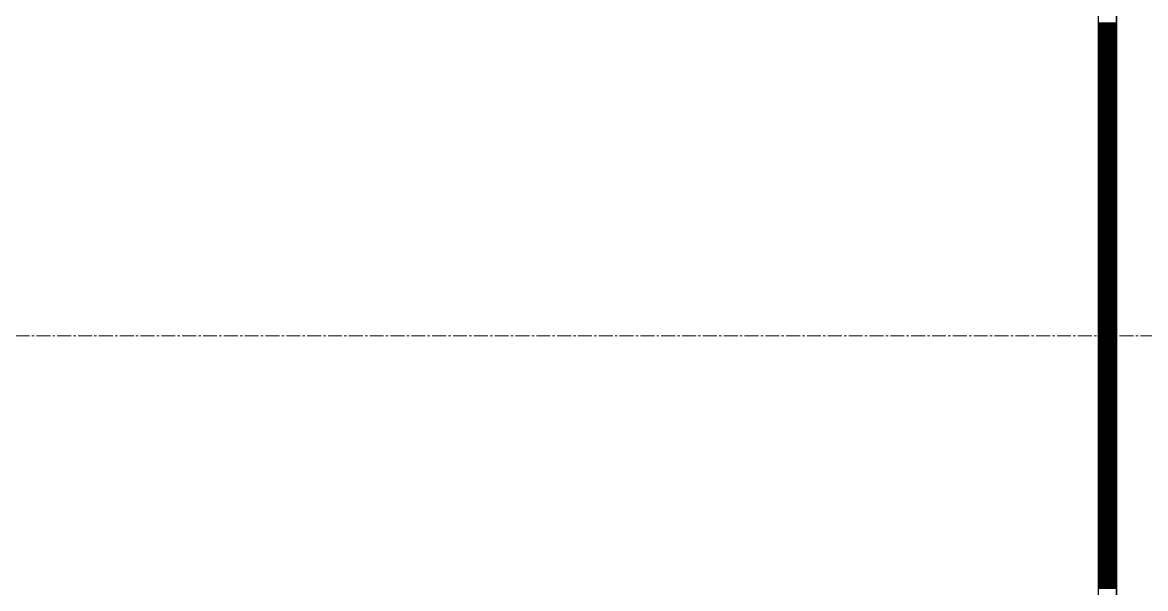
# Model space of a CAD drawing. Header units: millimetres. Extents: x -231292 to 573618, y -153144 to 564035.
# Drawn here: x 7072 to 8613, y 194020 to 194797 of the extents above; entities that cross this region are included whole.
import ezdxf

# ---------------------------------------------------------------- set-up
doc = ezdxf.new("R2010")
doc.units = ezdxf.units.MM
doc.linetypes.add('CENTER2', pattern=[28.575, 19.05, -3.175, 3.175, -3.175])
doc.layers.get('0').update_dxf_attribs({"color": 250})
doc.layers.get('Defpoints').update_dxf_attribs({"color": 250})
for name, color, linetype, lineweight in [('АР_Тонкая', 250, 'Continuous', 5), ('АР_Штриховка', 250, 'Continuous', 0), ('РД_Оси_100', 250, 'Continuous', 0), ('РД_Оси_размер', 250, 'Continuous', 0)]:
    doc.layers.add(name, color=color, linetype=linetype, lineweight=lineweight)
doc.styles.add('style1', font='ARIALN.TTF')
doc.dimstyles.new('Dim100_ареал', dxfattribs={"dimscale": 100, "dimtxt": 2.5, "dimasz": 1, "dimexe": 1, "dimexo": 1, "dimgap": 0.5, "dimtad": 1, "dimzin": 12, "dimdsep": 46, "dimtxsty": 'style1', "dimblk": 'ARCHTICK', "dimcen": 1, "dimdle": 1, "dimclrd": 256, "dimclre": 256, "dimaunit": 1, "dimadec": 0, "dimazin": 3, "dimtfac": 1, "dimtmove": 1, "dimatfit": 3, "dimldrblk": 'OPEN30', "dimfxl": 2, "dimfxlon": 1, "dimtolj": 1, "dimtzin": 0, "dimlwd": 9, "dimlwe": 9, "dimarcsym": 0})

# ---------------------------------------------------------------- blocks, each defined once
blk = doc.blocks.new('_ArchTick')
at = {"color": 0, "linetype": 'ByBlock', "const_width": 0.15}
blk.add_lwpolyline([(-0.5, -0.5), (0.5, 0.5)], dxfattribs=at)
blk = doc.blocks.new('*D171')
at = {"layer": 'Defpoints', "color": 0, "transparency": 16777216}
for p in [(1193587.3, 143713.2), (1194587.3, 143713.2), (1194322, 135913.2)]:
    blk.add_point(p, dxfattribs=at)
at = {"layer": 'РД_Оси_размер', "lineweight": 9, "transparency": 16777216}
for p, q in [((1193587.3, 135813.2), (1193587.3, 143813.2)), ((1193787.3, 143713.2), (1193487.3, 143713.2)), ((1193787.3, 135913.2), (1193487.3, 135913.2))]:
    blk.add_line(p, q, dxfattribs=at)
at = {"layer": 'РД_Оси_размер', "lineweight": 9, "transparency": 16777216, "xscale": 100, "yscale": 100, "zscale": 100}
for p, rotation in [((1193587.3, 143713.2), 90), ((1193587.3, 135913.2), 270)]:
    blk.add_blockref('_ArchTick', p, dxfattribs=dict(at, rotation=rotation))
at = {"layer": 'РД_Оси_размер', "color": 0, "transparency": 16777216, "insert": (1193179.9, 139813.2), "char_height": 700, "attachment_point": 5, "rotation": 90, "style": 'style1'}
blk.add_mtext('\\A1;7800', dxfattribs=at)
blk = doc.blocks.new('_Open30')
at = {"color": 0, "linetype": 'ByBlock', "lineweight": -2}
for p, q in [((-1, 0.268), (0, 0)), ((0, 0), (-1, -0.268)), ((0, 0), (-1, 0))]:
    blk.add_line(p, q, dxfattribs=at)
blk = doc.blocks.new('*D172')
at = {"layer": 'Defpoints', "color": 0, "transparency": 16777216}
for p in [(1193587.3, 147913.2), (1194587.3, 147913.2), (1194587.3, 143713.2)]:
    blk.add_point(p, dxfattribs=at)
at = {"layer": 'РД_Оси_размер', "lineweight": 9, "transparency": 16777216}
for p, q in [((1193587.3, 143613.2), (1193587.3, 148013.2)), ((1193787.3, 147913.2), (1193487.3, 147913.2)), ((1193787.3, 143713.2), (1193487.3, 143713.2))]:
    blk.add_line(p, q, dxfattribs=at)
at = {"layer": 'РД_Оси_размер', "lineweight": 9, "transparency": 16777216, "xscale": 100, "yscale": 100, "zscale": 100}
for p, rotation in [((1193587.3, 147913.2), 90), ((1193587.3, 143713.2), 270)]:
    blk.add_blockref('_ArchTick', p, dxfattribs=dict(at, rotation=rotation))
at = {"layer": 'РД_Оси_размер', "color": 0, "transparency": 16777216, "insert": (1193179.9, 145813.2), "char_height": 700, "attachment_point": 5, "rotation": 90, "style": 'style1'}
blk.add_mtext('\\A1;4200', dxfattribs=at)
blk = doc.blocks.new('оси_рен')
at = {"layer": 'РД_Оси_100', "color": 251, "linetype": 'CENTER2', "true_color": 0x636466}
blk.add_line((1189697.958, 143713.25), (1225207.916, 143713.25), dxfattribs=at)
at = {"layer": 'РД_Оси_размер', "color": 251, "true_color": 0x636466}
for base, p1, p2, picture, middle in [((1193587.313, 147913.25), (1194587.313, 143713.25), (1194587.313, 147913.25), '*D172', (1193179.912, 145813.25)), ((1193587.313, 143713.25), (1194322.006, 135913.25), (1194587.313, 143713.25), '*D171', (1193179.912, 139813.25))]:
    dim = blk.add_linear_dim(base=base, p1=p1, p2=p2, angle=90, dimstyle='Dim100_ареал', override={"dimtxt": 7}, dxfattribs=at)
    dim.commit()
    dim.dimension.update_dxf_attribs({"geometry": picture, "text_midpoint": middle})

msp = doc.modelspace()

# ---------------------------------------------------------------- linework, layer by layer
at = {"layer": 'АР_Тонкая', "color": 18, "linetype": 'Continuous', "lineweight": 25, "true_color": 0x000000}
for p, q in [((8548.243, 263866.253), (8548.243, 187666.253)), ((8573.243, 263866.253), (8573.243, 187666.253)), ((8573.243, 187666.253), (8573.243, 263866.253))]:
    msp.add_line(p, q, dxfattribs=at)
at = {"layer": 'АР_Штриховка', "color": 18, "linetype": 'Continuous', "lineweight": 25, "true_color": 0x000000}
for p, q in [((8548.243, 194796.002), (8573.243, 194796.002)), ((8548.243, 194795.002), (8573.243, 194795.002)), ((8548.243, 194794.002), (8573.243, 194794.002)), ((8548.243, 194793.002), (8573.243, 194793.002)), ((8548.243, 194792.002), (8573.243, 194792.002)), ((8548.243, 194791.002), (8573.243, 194791.002)), ((8548.243, 194790.002), (8573.243, 194790.002)), ((8548.243, 194789.002), (8573.243, 194789.002)), ((8548.243, 194788.002), (8573.243, 194788.002)), ((8548.243, 194787.002), (8573.243, 194787.002)), ((8548.243, 194786.002), (8573.243, 194786.002)), ((8548.243, 194785.002), (8573.243, 194785.002)), ((8548.243, 194784.002), (8573.243, 194784.002)), ((8548.243, 194783.002), (8573.243, 194783.002)), ((8548.243, 194782.002), (8573.243, 194782.002)), ((8548.243, 194781.002), (8573.243, 194781.002)), ((8548.243, 194780.002), (8573.243, 194780.002)), ((8548.243, 194779.002), (8573.243, 194779.002)), ((8548.243, 194778.002), (8573.243, 194778.002)), ((8548.243, 194777.002), (8573.243, 194777.002)), ((8548.243, 194776.002), (8573.243, 194776.002)), ((8548.243, 194775.002), (8573.243, 194775.002)), ((8548.243, 194774.002), (8573.243, 194774.002)), ((8548.243, 194773.002), (8573.243, 194773.002)), ((8548.243, 194772.002), (8573.243, 194772.002)), ((8548.243, 194771.002), (8573.243, 194771.002)), ((8548.243, 194770.002), (8573.243, 194770.002)), ((8548.243, 194769.002), (8573.243, 194769.002)), ((8548.243, 194768.002), (8573.243, 194768.002)), ((8548.243, 194767.002), (8573.243, 194767.002)), ((8548.243, 194766.002), (8573.243, 194766.002)), ((8548.243, 194765.002), (8573.243, 194765.002)), ((8548.243, 194764.002), (8573.243, 194764.002)), ((8548.243, 194763.002), (8573.243, 194763.002)), ((8548.243, 194762.002), (8573.243, 194762.002)), ((8548.243, 194761.002), (8573.243, 194761.002)), ((8548.243, 194760.002), (8573.243, 194760.002)), ((8548.243, 194759.002), (8573.243, 194759.002)), ((8548.243, 194758.002), (8573.243, 194758.002)), ((8548.243, 194757.002), (8573.243, 194757.002)), ((8548.243, 194756.002), (8573.243, 194756.002)), ((8548.243, 194755.002), (8573.243, 194755.002)), ((8548.243, 194754.002), (8573.243, 194754.002)), ((8548.243, 194753.002), (8573.243, 194753.002)), ((8548.243, 194752.002), (8573.243, 194752.002)), ((8548.243, 194751.002), (8573.243, 194751.002)), ((8548.243, 194750.002), (8573.243, 194750.002)), ((8548.243, 194749.002), (8573.243, 194749.002)), ((8548.243, 194748.002), (8573.243, 194748.002)), ((8548.243, 194747.002), (8573.243, 194747.002)), ((8548.243, 194746.002), (8573.243, 194746.002)), ((8548.243, 194745.002), (8573.243, 194745.002)), ((8548.243, 194744.002), (8573.243, 194744.002)), ((8548.243, 194743.002), (8573.243, 194743.002)), ((8548.243, 194742.002), (8573.243, 194742.002)), ((8548.243, 194741.002), (8573.243, 194741.002)), ((8548.243, 194740.002), (8573.243, 194740.002)), ((8548.243, 194739.002), (8573.243, 194739.002)), ((8548.243, 194738.002), (8573.243, 194738.002)), ((8548.243, 194737.002), (8573.243, 194737.002)), ((8548.243, 194736.002), (8573.243, 194736.002)), ((8548.243, 194735.002), (8573.243, 194735.002)), ((8548.243, 194734.002), (8573.243, 194734.002)), ((8548.243, 194733.002), (8573.243, 194733.002)), ((8548.243, 194732.002), (8573.243, 194732.002)), ((8548.243, 194731.002), (8573.243, 194731.002)), ((8548.243, 194730.002), (8573.243, 194730.002)), ((8548.243, 194729.002), (8573.243, 194729.002)), ((8548.243, 194728.002), (8573.243, 194728.002)), ((8548.243, 194727.002), (8573.243, 194727.002)), ((8548.243, 194726.002), (8573.243, 194726.002)), ((8548.243, 194725.002), (8573.243, 194725.002)), ((8548.243, 194724.002), (8573.243, 194724.002)), ((8548.243, 194723.002), (8573.243, 194723.002)), ((8548.243, 194722.002), (8573.243, 194722.002)), ((8548.243, 194721.002), (8573.243, 194721.002)), ((8548.243, 194720.002), (8573.243, 194720.002)), ((8548.243, 194719.002), (8573.243, 194719.002)), ((8548.243, 194718.002), (8573.243, 194718.002)), ((8548.243, 194717.002), (8573.243, 194717.002)), ((8548.243, 194716.002), (8573.243, 194716.002)), ((8548.243, 194715.002), (8573.243, 194715.002)), ((8548.243, 194714.002), (8573.243, 194714.002)), ((8548.243, 194713.002), (8573.243, 194713.002)), ((8548.243, 194712.002), (8573.243, 194712.002)), ((8548.243, 194711.002), (8573.243, 194711.002)), ((8548.243, 194710.002), (8573.243, 194710.002)), ((8548.243, 194709.002), (8573.243, 194709.002)), ((8548.243, 194708.002), (8573.243, 194708.002)), ((8548.243, 194707.002), (8573.243, 194707.002)), ((8548.243, 194706.002), (8573.243, 194706.002)), ((8548.243, 194705.002), (8573.243, 194705.002)), ((8548.243, 194704.002), (8573.243, 194704.002)), ((8548.243, 194703.002), (8573.243, 194703.002)), ((8548.243, 194702.002), (8573.243, 194702.002)), ((8548.243, 194701.002), (8573.243, 194701.002)), ((8548.243, 194700.002), (8573.243, 194700.002)), ((8548.243, 194699.002), (8573.243, 194699.002)), ((8548.243, 194698.002), (8573.243, 194698.002)), ((8548.243, 194697.002), (8573.243, 194697.002)), ((8548.243, 194696.002), (8573.243, 194696.002)), ((8548.243, 194695.002), (8573.243, 194695.002)), ((8548.243, 194694.002), (8573.243, 194694.002)), ((8548.243, 194693.002), (8573.243, 194693.002)), ((8548.243, 194692.002), (8573.243, 194692.002)), ((8548.243, 194691.002), (8573.243, 194691.002)), ((8548.243, 194690.002), (8573.243, 194690.002)), ((8548.243, 194689.002), (8573.243, 194689.002)), ((8548.243, 194688.002), (8573.243, 194688.002)), ((8548.243, 194687.002), (8573.243, 194687.002)), ((8548.243, 194686.002), (8573.243, 194686.002)), ((8548.243, 194685.002), (8573.243, 194685.002)), ((8548.243, 194684.002), (8573.243, 194684.002)), ((8548.243, 194683.002), (8573.243, 194683.002)), ((8548.243, 194682.002), (8573.243, 194682.002)), ((8548.243, 194681.002), (8573.243, 194681.002)), ((8548.243, 194680.002), (8573.243, 194680.002)), ((8548.243, 194679.002), (8573.243, 194679.002)), ((8548.243, 194678.002), (8573.243, 194678.002)), ((8548.243, 194677.002), (8573.243, 194677.002)), ((8548.243, 194676.002), (8573.243, 194676.002)), ((8548.243, 194675.002), (8573.243, 194675.002)), ((8548.243, 194674.002), (8573.243, 194674.002)), ((8548.243, 194673.002), (8573.243, 194673.002)), ((8548.243, 194672.002), (8573.243, 194672.002)), ((8548.243, 194671.002), (8573.243, 194671.002)), ((8548.243, 194670.002), (8573.243, 194670.002)), ((8548.243, 194669.002), (8573.243, 194669.002)), ((8548.243, 194668.002), (8573.243, 194668.002)), ((8548.243, 194667.002), (8573.243, 194667.002)), ((8548.243, 194666.002), (8573.243, 194666.002)), ((8548.243, 194665.002), (8573.243, 194665.002)), ((8548.243, 194664.002), (8573.243, 194664.002)), ((8548.243, 194663.002), (8573.243, 194663.002)), ((8548.243, 194662.002), (8573.243, 194662.002)), ((8548.243, 194661.002), (8573.243, 194661.002)), ((8548.243, 194660.002), (8573.243, 194660.002)), ((8548.243, 194659.002), (8573.243, 194659.002)), ((8548.243, 194658.002), (8573.243, 194658.002)), ((8548.243, 194657.002), (8573.243, 194657.002)), ((8548.243, 194656.002), (8573.243, 194656.002)), ((8548.243, 194655.002), (8573.243, 194655.002)), ((8548.243, 194654.002), (8573.243, 194654.002)), ((8548.243, 194653.002), (8573.243, 194653.002)), ((8548.243, 194652.002), (8573.243, 194652.002)), ((8548.243, 194651.002), (8573.243, 194651.002)), ((8548.243, 194650.002), (8573.243, 194650.002)), ((8548.243, 194649.002), (8573.243, 194649.002)), ((8548.243, 194648.002), (8573.243, 194648.002)), ((8548.243, 194647.002), (8573.243, 194647.002)), ((8548.243, 194646.002), (8573.243, 194646.002)), ((8548.243, 194645.002), (8573.243, 194645.002)), ((8548.243, 194644.002), (8573.243, 194644.002)), ((8548.243, 194643.002), (8573.243, 194643.002)), ((8548.243, 194642.002), (8573.243, 194642.002)), ((8548.243, 194641.002), (8573.243, 194641.002)), ((8548.243, 194640.002), (8573.243, 194640.002)), ((8548.243, 194639.002), (8573.243, 194639.002)), ((8548.243, 194638.002), (8573.243, 194638.002)), ((8548.243, 194637.002), (8573.243, 194637.002)), ((8548.243, 194636.002), (8573.243, 194636.002)), ((8548.243, 194635.002), (8573.243, 194635.002)), ((8548.243, 194634.002), (8573.243, 194634.002)), ((8548.243, 194633.002), (8573.243, 194633.002)), ((8548.243, 194632.002), (8573.243, 194632.002)), ((8548.243, 194631.002), (8573.243, 194631.002)), ((8548.243, 194630.002), (8573.243, 194630.002)), ((8548.243, 194629.002), (8573.243, 194629.002)), ((8548.243, 194628.002), (8573.243, 194628.002)), ((8548.243, 194627.002), (8573.243, 194627.002)), ((8548.243, 194626.002), (8573.243, 194626.002)), ((8548.243, 194625.002), (8573.243, 194625.002)), ((8548.243, 194624.002), (8573.243, 194624.002)), ((8548.243, 194623.002), (8573.243, 194623.002)), ((8548.243, 194622.002), (8573.243, 194622.002)), ((8548.243, 194621.002), (8573.243, 194621.002)), ((8548.243, 194620.002), (8573.243, 194620.002)), ((8548.243, 194619.002), (8573.243, 194619.002)), ((8548.243, 194618.002), (8573.243, 194618.002)), ((8548.243, 194617.002), (8573.243, 194617.002)), ((8548.243, 194616.002), (8573.243, 194616.002)), ((8548.243, 194615.002), (8573.243, 194615.002)), ((8548.243, 194614.002), (8573.243, 194614.002)), ((8548.243, 194613.002), (8573.243, 194613.002)), ((8548.243, 194612.002), (8573.243, 194612.002)), ((8548.243, 194611.002), (8573.243, 194611.002)), ((8548.243, 194610.002), (8573.243, 194610.002)), ((8548.243, 194609.002), (8573.243, 194609.002)), ((8548.243, 194608.002), (8573.243, 194608.002)), ((8548.243, 194607.002), (8573.243, 194607.002)), ((8548.243, 194606.002), (8573.243, 194606.002)), ((8548.243, 194605.002), (8573.243, 194605.002)), ((8548.243, 194604.002), (8573.243, 194604.002)), ((8548.243, 194603.002), (8573.243, 194603.002)), ((8548.243, 194602.002), (8573.243, 194602.002)), ((8548.243, 194601.002), (8573.243, 194601.002)), ((8548.243, 194600.002), (8573.243, 194600.002)), ((8548.243, 194599.002), (8573.243, 194599.002)), ((8548.243, 194598.002), (8573.243, 194598.002)), ((8548.243, 194597.002), (8573.243, 194597.002)), ((8548.243, 194596.002), (8573.243, 194596.002)), ((8548.243, 194595.002), (8573.243, 194595.002)), ((8548.243, 194594.002), (8573.243, 194594.002)), ((8548.243, 194593.002), (8573.243, 194593.002)), ((8548.243, 194592.002), (8573.243, 194592.002)), ((8548.243, 194591.002), (8573.243, 194591.002)), ((8548.243, 194590.002), (8573.243, 194590.002)), ((8548.243, 194589.002), (8573.243, 194589.002)), ((8548.243, 194588.002), (8573.243, 194588.002)), ((8548.243, 194587.002), (8573.243, 194587.002)), ((8548.243, 194586.002), (8573.243, 194586.002)), ((8548.243, 194585.002), (8573.243, 194585.002)), ((8548.243, 194584.002), (8573.243, 194584.002)), ((8548.243, 194583.002), (8573.243, 194583.002)), ((8548.243, 194582.002), (8573.243, 194582.002)), ((8548.243, 194581.002), (8573.243, 194581.002)), ((8548.243, 194580.002), (8573.243, 194580.002)), ((8548.243, 194579.002), (8573.243, 194579.002)), ((8548.243, 194578.002), (8573.243, 194578.002)), ((8548.243, 194577.002), (8573.243, 194577.002)), ((8548.243, 194576.002), (8573.243, 194576.002)), ((8548.243, 194575.002), (8573.243, 194575.002)), ((8548.243, 194574.002), (8573.243, 194574.002)), ((8548.243, 194573.002), (8573.243, 194573.002)), ((8548.243, 194572.002), (8573.243, 194572.002)), ((8548.243, 194571.002), (8573.243, 194571.002)), ((8548.243, 194570.002), (8573.243, 194570.002)), ((8548.243, 194569.002), (8573.243, 194569.002)), ((8548.243, 194568.002), (8573.243, 194568.002)), ((8548.243, 194567.002), (8573.243, 194567.002)), ((8548.243, 194566.002), (8573.243, 194566.002)), ((8548.243, 194565.002), (8573.243, 194565.002)), ((8548.243, 194564.002), (8573.243, 194564.002)), ((8548.243, 194563.002), (8573.243, 194563.002)), ((8548.243, 194562.002), (8573.243, 194562.002)), ((8548.243, 194561.002), (8573.243, 194561.002)), ((8548.243, 194560.002), (8573.243, 194560.002)), ((8548.243, 194559.002), (8573.243, 194559.002)), ((8548.243, 194558.002), (8573.243, 194558.002)), ((8548.243, 194557.002), (8573.243, 194557.002)), ((8548.243, 194556.002), (8573.243, 194556.002)), ((8548.243, 194555.002), (8573.243, 194555.002)), ((8548.243, 194554.002), (8573.243, 194554.002)), ((8548.243, 194553.002), (8573.243, 194553.002)), ((8548.243, 194552.002), (8573.243, 194552.002)), ((8548.243, 194551.002), (8573.243, 194551.002)), ((8548.243, 194550.002), (8573.243, 194550.002)), ((8548.243, 194549.002), (8573.243, 194549.002)), ((8548.243, 194548.002), (8573.243, 194548.002)), ((8548.243, 194547.002), (8573.243, 194547.002)), ((8548.243, 194546.002), (8573.243, 194546.002)), ((8548.243, 194545.002), (8573.243, 194545.002)), ((8548.243, 194544.002), (8573.243, 194544.002)), ((8548.243, 194543.002), (8573.243, 194543.002)), ((8548.243, 194542.002), (8573.243, 194542.002)), ((8548.243, 194541.002), (8573.243, 194541.002)), ((8548.243, 194540.002), (8573.243, 194540.002)), ((8548.243, 194539.002), (8573.243, 194539.002)), ((8548.243, 194538.002), (8573.243, 194538.002)), ((8548.243, 194537.002), (8573.243, 194537.002)), ((8548.243, 194536.002), (8573.243, 194536.002)), ((8548.243, 194535.002), (8573.243, 194535.002)), ((8548.243, 194534.002), (8573.243, 194534.002)), ((8548.243, 194533.002), (8573.243, 194533.002)), ((8548.243, 194532.002), (8573.243, 194532.002)), ((8548.243, 194531.002), (8573.243, 194531.002)), ((8548.243, 194530.002), (8573.243, 194530.002)), ((8548.243, 194529.002), (8573.243, 194529.002)), ((8548.243, 194528.002), (8573.243, 194528.002)), ((8548.243, 194527.002), (8573.243, 194527.002)), ((8548.243, 194526.002), (8573.243, 194526.002)), ((8548.243, 194525.002), (8573.243, 194525.002)), ((8548.243, 194524.002), (8573.243, 194524.002)), ((8548.243, 194523.002), (8573.243, 194523.002)), ((8548.243, 194522.002), (8573.243, 194522.002)), ((8548.243, 194521.002), (8573.243, 194521.002)), ((8548.243, 194520.002), (8573.243, 194520.002)), ((8548.243, 194519.002), (8573.243, 194519.002)), ((8548.243, 194518.002), (8573.243, 194518.002)), ((8548.243, 194517.002), (8573.243, 194517.002)), ((8548.243, 194516.002), (8573.243, 194516.002)), ((8548.243, 194515.002), (8573.243, 194515.002)), ((8548.243, 194514.002), (8573.243, 194514.002)), ((8548.243, 194513.002), (8573.243, 194513.002)), ((8548.243, 194512.002), (8573.243, 194512.002)), ((8548.243, 194511.002), (8573.243, 194511.002)), ((8548.243, 194510.002), (8573.243, 194510.002)), ((8548.243, 194509.002), (8573.243, 194509.002)), ((8548.243, 194508.002), (8573.243, 194508.002)), ((8548.243, 194507.002), (8573.243, 194507.002)), ((8548.243, 194506.002), (8573.243, 194506.002)), ((8548.243, 194505.002), (8573.243, 194505.002)), ((8548.243, 194504.002), (8573.243, 194504.002)), ((8548.243, 194503.002), (8573.243, 194503.002)), ((8548.243, 194502.002), (8573.243, 194502.002)), ((8548.243, 194501.002), (8573.243, 194501.002)), ((8548.243, 194500.002), (8573.243, 194500.002)), ((8548.243, 194499.002), (8573.243, 194499.002)), ((8548.243, 194498.002), (8573.243, 194498.002)), ((8548.243, 194497.002), (8573.243, 194497.002)), ((8548.243, 194496.002), (8573.243, 194496.002)), ((8548.243, 194495.002), (8573.243, 194495.002)), ((8548.243, 194494.002), (8573.243, 194494.002)), ((8548.243, 194493.002), (8573.243, 194493.002)), ((8548.243, 194492.002), (8573.243, 194492.002)), ((8548.243, 194491.002), (8573.243, 194491.002)), ((8548.243, 194490.002), (8573.243, 194490.002)), ((8548.243, 194489.002), (8573.243, 194489.002)), ((8548.243, 194488.002), (8573.243, 194488.002)), ((8548.243, 194487.002), (8573.243, 194487.002)), ((8548.243, 194486.002), (8573.243, 194486.002)), ((8548.243, 194485.002), (8573.243, 194485.002)), ((8548.243, 194484.002), (8573.243, 194484.002)), ((8548.243, 194483.002), (8573.243, 194483.002)), ((8548.243, 194482.002), (8573.243, 194482.002)), ((8548.243, 194481.002), (8573.243, 194481.002)), ((8548.243, 194480.002), (8573.243, 194480.002)), ((8548.243, 194479.002), (8573.243, 194479.002)), ((8548.243, 194478.002), (8573.243, 194478.002)), ((8548.243, 194477.002), (8573.243, 194477.002)), ((8548.243, 194476.002), (8573.243, 194476.002)), ((8548.243, 194475.002), (8573.243, 194475.002)), ((8548.243, 194474.002), (8573.243, 194474.002)), ((8548.243, 194473.002), (8573.243, 194473.002)), ((8548.243, 194472.002), (8573.243, 194472.002)), ((8548.243, 194471.002), (8573.243, 194471.002)), ((8548.243, 194470.002), (8573.243, 194470.002)), ((8548.243, 194469.002), (8573.243, 194469.002)), ((8548.243, 194468.002), (8573.243, 194468.002)), ((8548.243, 194467.002), (8573.243, 194467.002)), ((8548.243, 194466.002), (8573.243, 194466.002)), ((8548.243, 194465.002), (8573.243, 194465.002)), ((8548.243, 194464.002), (8573.243, 194464.002)), ((8548.243, 194463.002), (8573.243, 194463.002)), ((8548.243, 194462.002), (8573.243, 194462.002)), ((8548.243, 194461.002), (8573.243, 194461.002)), ((8548.243, 194460.002), (8573.243, 194460.002)), ((8548.243, 194459.002), (8573.243, 194459.002)), ((8548.243, 194458.002), (8573.243, 194458.002)), ((8548.243, 194457.002), (8573.243, 194457.002)), ((8548.243, 194456.002), (8573.243, 194456.002)), ((8548.243, 194455.002), (8573.243, 194455.002)), ((8548.243, 194454.002), (8573.243, 194454.002)), ((8548.243, 194453.002), (8573.243, 194453.002)), ((8548.243, 194452.002), (8573.243, 194452.002)), ((8548.243, 194451.002), (8573.243, 194451.002)), ((8548.243, 194450.002), (8573.243, 194450.002)), ((8548.243, 194449.002), (8573.243, 194449.002)), ((8548.243, 194448.002), (8573.243, 194448.002)), ((8548.243, 194447.002), (8573.243, 194447.002)), ((8548.243, 194446.002), (8573.243, 194446.002)), ((8548.243, 194445.002), (8573.243, 194445.002)), ((8548.243, 194444.002), (8573.243, 194444.002)), ((8548.243, 194443.002), (8573.243, 194443.002)), ((8548.243, 194442.002), (8573.243, 194442.002)), ((8548.243, 194441.002), (8573.243, 194441.002)), ((8548.243, 194440.002), (8573.243, 194440.002)), ((8548.243, 194439.002), (8573.243, 194439.002)), ((8548.243, 194438.002), (8573.243, 194438.002)), ((8548.243, 194437.002), (8573.243, 194437.002)), ((8548.243, 194436.002), (8573.243, 194436.002)), ((8548.243, 194435.002), (8573.243, 194435.002)), ((8548.243, 194434.002), (8573.243, 194434.002)), ((8548.243, 194433.002), (8573.243, 194433.002)), ((8548.243, 194432.002), (8573.243, 194432.002)), ((8548.243, 194431.002), (8573.243, 194431.002)), ((8548.243, 194430.002), (8573.243, 194430.002)), ((8548.243, 194429.002), (8573.243, 194429.002)), ((8548.243, 194428.002), (8573.243, 194428.002)), ((8548.243, 194427.002), (8573.243, 194427.002)), ((8548.243, 194426.002), (8573.243, 194426.002)), ((8548.243, 194425.002), (8573.243, 194425.002)), ((8548.243, 194424.002), (8573.243, 194424.002)), ((8548.243, 194423.002), (8573.243, 194423.002)), ((8548.243, 194422.002), (8573.243, 194422.002)), ((8548.243, 194421.002), (8573.243, 194421.002)), ((8548.243, 194420.002), (8573.243, 194420.002)), ((8548.243, 194419.002), (8573.243, 194419.002)), ((8548.243, 194418.002), (8573.243, 194418.002)), ((8548.243, 194417.002), (8573.243, 194417.002)), ((8548.243, 194416.002), (8573.243, 194416.002)), ((8548.243, 194415.002), (8573.243, 194415.002)), ((8548.243, 194414.002), (8573.243, 194414.002)), ((8548.243, 194413.002), (8573.243, 194413.002)), ((8548.243, 194412.002), (8573.243, 194412.002)), ((8548.243, 194411.002), (8573.243, 194411.002)), ((8548.243, 194410.002), (8573.243, 194410.002)), ((8548.243, 194409.002), (8573.243, 194409.002)), ((8548.243, 194408.002), (8573.243, 194408.002)), ((8548.243, 194407.002), (8573.243, 194407.002)), ((8548.243, 194406.002), (8573.243, 194406.002)), ((8548.243, 194405.002), (8573.243, 194405.002)), ((8548.243, 194404.002), (8573.243, 194404.002)), ((8548.243, 194403.002), (8573.243, 194403.002)), ((8548.243, 194402.002), (8573.243, 194402.002)), ((8548.243, 194401.002), (8573.243, 194401.002)), ((8548.243, 194400.002), (8573.243, 194400.002)), ((8548.243, 194399.002), (8573.243, 194399.002)), ((8548.243, 194398.002), (8573.243, 194398.002)), ((8548.243, 194397.002), (8573.243, 194397.002)), ((8548.243, 194396.002), (8573.243, 194396.002)), ((8548.243, 194395.002), (8573.243, 194395.002)), ((8548.243, 194394.002), (8573.243, 194394.002)), ((8548.243, 194393.002), (8573.243, 194393.002)), ((8548.243, 194392.002), (8573.243, 194392.002)), ((8548.243, 194391.002), (8573.243, 194391.002)), ((8548.243, 194390.002), (8573.243, 194390.002)), ((8548.243, 194389.002), (8573.243, 194389.002)), ((8548.243, 194388.002), (8573.243, 194388.002)), ((8548.243, 194387.002), (8573.243, 194387.002)), ((8548.243, 194386.002), (8573.243, 194386.002)), ((8548.243, 194385.002), (8573.243, 194385.002)), ((8548.243, 194384.002), (8573.243, 194384.002)), ((8548.243, 194383.002), (8573.243, 194383.002)), ((8548.243, 194382.002), (8573.243, 194382.002)), ((8548.243, 194381.002), (8573.243, 194381.002)), ((8548.243, 194380.002), (8573.243, 194380.002)), ((8548.243, 194379.002), (8573.243, 194379.002)), ((8548.243, 194378.002), (8573.243, 194378.002)), ((8548.243, 194377.002), (8573.243, 194377.002)), ((8548.243, 194376.002), (8573.243, 194376.002)), ((8548.243, 194375.002), (8573.243, 194375.002)), ((8548.243, 194374.002), (8573.243, 194374.002)), ((8548.243, 194373.002), (8573.243, 194373.002)), ((8548.243, 194372.002), (8573.243, 194372.002)), ((8548.243, 194371.002), (8573.243, 194371.002)), ((8548.243, 194370.002), (8573.243, 194370.002)), ((8548.243, 194369.002), (8573.243, 194369.002)), ((8548.243, 194368.002), (8573.243, 194368.002)), ((8548.243, 194367.002), (8573.243, 194367.002)), ((8548.243, 194366.002), (8573.243, 194366.002)), ((8548.243, 194365.002), (8573.243, 194365.002)), ((8548.243, 194364.002), (8573.243, 194364.002)), ((8548.243, 194363.002), (8573.243, 194363.002)), ((8548.243, 194362.002), (8573.243, 194362.002)), ((8548.243, 194361.002), (8573.243, 194361.002)), ((8548.243, 194360.002), (8573.243, 194360.002)), ((8548.243, 194359.002), (8573.243, 194359.002)), ((8548.243, 194358.002), (8573.243, 194358.002)), ((8548.243, 194357.002), (8573.243, 194357.002)), ((8548.243, 194356.002), (8573.243, 194356.002)), ((8548.243, 194355.002), (8573.243, 194355.002)), ((8548.243, 194354.002), (8573.243, 194354.002)), ((8548.243, 194353.002), (8573.243, 194353.002)), ((8548.243, 194352.002), (8573.243, 194352.002)), ((8548.243, 194351.002), (8573.243, 194351.002)), ((8548.243, 194350.002), (8573.243, 194350.002)), ((8548.243, 194349.002), (8573.243, 194349.002)), ((8548.243, 194348.002), (8573.243, 194348.002)), ((8548.243, 194347.002), (8573.243, 194347.002)), ((8548.243, 194346.002), (8573.243, 194346.002)), ((8548.243, 194345.002), (8573.243, 194345.002)), ((8548.243, 194344.002), (8573.243, 194344.002)), ((8548.243, 194343.002), (8573.243, 194343.002)), ((8548.243, 194342.002), (8573.243, 194342.002)), ((8548.243, 194341.002), (8573.243, 194341.002)), ((8548.243, 194340.002), (8573.243, 194340.002)), ((8548.243, 194339.002), (8573.243, 194339.002)), ((8548.243, 194338.002), (8573.243, 194338.002)), ((8548.243, 194337.002), (8573.243, 194337.002)), ((8548.243, 194336.002), (8573.243, 194336.002)), ((8548.243, 194335.002), (8573.243, 194335.002)), ((8548.243, 194334.002), (8573.243, 194334.002)), ((8548.243, 194333.002), (8573.243, 194333.002)), ((8548.243, 194332.002), (8573.243, 194332.002)), ((8548.243, 194331.002), (8573.243, 194331.002)), ((8548.243, 194330.002), (8573.243, 194330.002)), ((8548.243, 194329.002), (8573.243, 194329.002)), ((8548.243, 194328.002), (8573.243, 194328.002)), ((8548.243, 194327.002), (8573.243, 194327.002)), ((8548.243, 194326.002), (8573.243, 194326.002)), ((8548.243, 194325.002), (8573.243, 194325.002)), ((8548.243, 194324.002), (8573.243, 194324.002)), ((8548.243, 194323.002), (8573.243, 194323.002)), ((8548.243, 194322.002), (8573.243, 194322.002)), ((8548.243, 194321.002), (8573.243, 194321.002)), ((8548.243, 194320.002), (8573.243, 194320.002)), ((8548.243, 194319.002), (8573.243, 194319.002)), ((8548.243, 194318.002), (8573.243, 194318.002)), ((8548.243, 194317.002), (8573.243, 194317.002)), ((8548.243, 194316.002), (8573.243, 194316.002)), ((8548.243, 194315.002), (8573.243, 194315.002)), ((8548.243, 194314.002), (8573.243, 194314.002)), ((8548.243, 194313.002), (8573.243, 194313.002)), ((8548.243, 194312.002), (8573.243, 194312.002)), ((8548.243, 194311.002), (8573.243, 194311.002)), ((8548.243, 194310.002), (8573.243, 194310.002)), ((8548.243, 194309.002), (8573.243, 194309.002)), ((8548.243, 194308.002), (8573.243, 194308.002)), ((8548.243, 194307.002), (8573.243, 194307.002)), ((8548.243, 194306.002), (8573.243, 194306.002)), ((8548.243, 194305.002), (8573.243, 194305.002)), ((8548.243, 194304.002), (8573.243, 194304.002)), ((8548.243, 194303.002), (8573.243, 194303.002)), ((8548.243, 194302.002), (8573.243, 194302.002)), ((8548.243, 194301.002), (8573.243, 194301.002)), ((8548.243, 194300.002), (8573.243, 194300.002)), ((8548.243, 194299.002), (8573.243, 194299.002)), ((8548.243, 194298.002), (8573.243, 194298.002)), ((8548.243, 194297.002), (8573.243, 194297.002)), ((8548.243, 194296.002), (8573.243, 194296.002)), ((8548.243, 194295.002), (8573.243, 194295.002)), ((8548.243, 194294.002), (8573.243, 194294.002)), ((8548.243, 194293.002), (8573.243, 194293.002)), ((8548.243, 194292.002), (8573.243, 194292.002)), ((8548.243, 194291.002), (8573.243, 194291.002)), ((8548.243, 194290.002), (8573.243, 194290.002)), ((8548.243, 194289.002), (8573.243, 194289.002)), ((8548.243, 194288.002), (8573.243, 194288.002)), ((8548.243, 194287.002), (8573.243, 194287.002)), ((8548.243, 194286.002), (8573.243, 194286.002)), ((8548.243, 194285.002), (8573.243, 194285.002)), ((8548.243, 194284.002), (8573.243, 194284.002)), ((8548.243, 194283.002), (8573.243, 194283.002)), ((8548.243, 194282.002), (8573.243, 194282.002)), ((8548.243, 194281.002), (8573.243, 194281.002)), ((8548.243, 194280.002), (8573.243, 194280.002)), ((8548.243, 194279.002), (8573.243, 194279.002)), ((8548.243, 194278.002), (8573.243, 194278.002)), ((8548.243, 194277.002), (8573.243, 194277.002)), ((8548.243, 194276.002), (8573.243, 194276.002)), ((8548.243, 194275.002), (8573.243, 194275.002)), ((8548.243, 194274.002), (8573.243, 194274.002)), ((8548.243, 194273.002), (8573.243, 194273.002)), ((8548.243, 194272.002), (8573.243, 194272.002)), ((8548.243, 194271.002), (8573.243, 194271.002)), ((8548.243, 194270.002), (8573.243, 194270.002)), ((8548.243, 194269.002), (8573.243, 194269.002)), ((8548.243, 194268.002), (8573.243, 194268.002)), ((8548.243, 194267.002), (8573.243, 194267.002)), ((8548.243, 194266.002), (8573.243, 194266.002)), ((8548.243, 194265.002), (8573.243, 194265.002)), ((8548.243, 194264.002), (8573.243, 194264.002)), ((8548.243, 194263.002), (8573.243, 194263.002)), ((8548.243, 194262.002), (8573.243, 194262.002)), ((8548.243, 194261.002), (8573.243, 194261.002)), ((8548.243, 194260.002), (8573.243, 194260.002)), ((8548.243, 194259.002), (8573.243, 194259.002)), ((8548.243, 194258.002), (8573.243, 194258.002)), ((8548.243, 194257.002), (8573.243, 194257.002)), ((8548.243, 194256.002), (8573.243, 194256.002)), ((8548.243, 194255.002), (8573.243, 194255.002)), ((8548.243, 194254.002), (8573.243, 194254.002)), ((8548.243, 194253.002), (8573.243, 194253.002)), ((8548.243, 194252.002), (8573.243, 194252.002)), ((8548.243, 194251.002), (8573.243, 194251.002)), ((8548.243, 194250.002), (8573.243, 194250.002)), ((8548.243, 194249.002), (8573.243, 194249.002)), ((8548.243, 194248.002), (8573.243, 194248.002)), ((8548.243, 194247.002), (8573.243, 194247.002)), ((8548.243, 194246.002), (8573.243, 194246.002)), ((8548.243, 194245.002), (8573.243, 194245.002)), ((8548.243, 194244.002), (8573.243, 194244.002)), ((8548.243, 194243.002), (8573.243, 194243.002)), ((8548.243, 194242.002), (8573.243, 194242.002)), ((8548.243, 194241.002), (8573.243, 194241.002)), ((8548.243, 194240.002), (8573.243, 194240.002)), ((8548.243, 194239.002), (8573.243, 194239.002)), ((8548.243, 194238.002), (8573.243, 194238.002)), ((8548.243, 194237.002), (8573.243, 194237.002)), ((8548.243, 194236.002), (8573.243, 194236.002)), ((8548.243, 194235.002), (8573.243, 194235.002)), ((8548.243, 194234.002), (8573.243, 194234.002)), ((8548.243, 194233.002), (8573.243, 194233.002)), ((8548.243, 194232.002), (8573.243, 194232.002)), ((8548.243, 194231.002), (8573.243, 194231.002)), ((8548.243, 194230.002), (8573.243, 194230.002)), ((8548.243, 194229.002), (8573.243, 194229.002)), ((8548.243, 194228.002), (8573.243, 194228.002)), ((8548.243, 194227.002), (8573.243, 194227.002)), ((8548.243, 194226.002), (8573.243, 194226.002)), ((8548.243, 194225.002), (8573.243, 194225.002)), ((8548.243, 194224.002), (8573.243, 194224.002)), ((8548.243, 194223.002), (8573.243, 194223.002)), ((8548.243, 194222.002), (8573.243, 194222.002)), ((8548.243, 194221.002), (8573.243, 194221.002)), ((8548.243, 194220.002), (8573.243, 194220.002)), ((8548.243, 194219.002), (8573.243, 194219.002)), ((8548.243, 194218.002), (8573.243, 194218.002)), ((8548.243, 194217.002), (8573.243, 194217.002)), ((8548.243, 194216.002), (8573.243, 194216.002)), ((8548.243, 194215.002), (8573.243, 194215.002)), ((8548.243, 194214.002), (8573.243, 194214.002)), ((8548.243, 194213.002), (8573.243, 194213.002)), ((8548.243, 194212.002), (8573.243, 194212.002)), ((8548.243, 194211.002), (8573.243, 194211.002)), ((8548.243, 194210.002), (8573.243, 194210.002)), ((8548.243, 194209.002), (8573.243, 194209.002)), ((8548.243, 194208.002), (8573.243, 194208.002)), ((8548.243, 194207.002), (8573.243, 194207.002)), ((8548.243, 194206.002), (8573.243, 194206.002)), ((8548.243, 194205.002), (8573.243, 194205.002)), ((8548.243, 194204.002), (8573.243, 194204.002)), ((8548.243, 194203.002), (8573.243, 194203.002)), ((8548.243, 194202.002), (8573.243, 194202.002)), ((8548.243, 194201.002), (8573.243, 194201.002)), ((8548.243, 194200.002), (8573.243, 194200.002)), ((8548.243, 194199.002), (8573.243, 194199.002)), ((8548.243, 194198.002), (8573.243, 194198.002)), ((8548.243, 194197.002), (8573.243, 194197.002)), ((8548.243, 194196.002), (8573.243, 194196.002)), ((8548.243, 194195.002), (8573.243, 194195.002)), ((8548.243, 194194.002), (8573.243, 194194.002)), ((8548.243, 194193.002), (8573.243, 194193.002)), ((8548.243, 194192.002), (8573.243, 194192.002)), ((8548.243, 194191.002), (8573.243, 194191.002)), ((8548.243, 194190.002), (8573.243, 194190.002)), ((8548.243, 194189.002), (8573.243, 194189.002)), ((8548.243, 194188.002), (8573.243, 194188.002)), ((8548.243, 194187.002), (8573.243, 194187.002)), ((8548.243, 194186.002), (8573.243, 194186.002)), ((8548.243, 194185.002), (8573.243, 194185.002)), ((8548.243, 194184.002), (8573.243, 194184.002)), ((8548.243, 194183.002), (8573.243, 194183.002)), ((8548.243, 194182.002), (8573.243, 194182.002)), ((8548.243, 194181.002), (8573.243, 194181.002)), ((8548.243, 194180.002), (8573.243, 194180.002)), ((8548.243, 194179.002), (8573.243, 194179.002)), ((8548.243, 194178.002), (8573.243, 194178.002)), ((8548.243, 194177.002), (8573.243, 194177.002)), ((8548.243, 194176.002), (8573.243, 194176.002)), ((8548.243, 194175.002), (8573.243, 194175.002)), ((8548.243, 194174.002), (8573.243, 194174.002)), ((8548.243, 194173.002), (8573.243, 194173.002)), ((8548.243, 194172.002), (8573.243, 194172.002)), ((8548.243, 194171.002), (8573.243, 194171.002)), ((8548.243, 194170.002), (8573.243, 194170.002)), ((8548.243, 194169.002), (8573.243, 194169.002)), ((8548.243, 194168.002), (8573.243, 194168.002)), ((8548.243, 194167.002), (8573.243, 194167.002)), ((8548.243, 194166.002), (8573.243, 194166.002)), ((8548.243, 194165.002), (8573.243, 194165.002)), ((8548.243, 194164.002), (8573.243, 194164.002)), ((8548.243, 194163.002), (8573.243, 194163.002)), ((8548.243, 194162.002), (8573.243, 194162.002)), ((8548.243, 194161.002), (8573.243, 194161.002)), ((8548.243, 194160.002), (8573.243, 194160.002)), ((8548.243, 194159.002), (8573.243, 194159.002)), ((8548.243, 194158.002), (8573.243, 194158.002)), ((8548.243, 194157.002), (8573.243, 194157.002)), ((8548.243, 194156.002), (8573.243, 194156.002)), ((8548.243, 194155.002), (8573.243, 194155.002)), ((8548.243, 194154.002), (8573.243, 194154.002)), ((8548.243, 194153.002), (8573.243, 194153.002)), ((8548.243, 194152.002), (8573.243, 194152.002)), ((8548.243, 194151.002), (8573.243, 194151.002)), ((8548.243, 194150.002), (8573.243, 194150.002)), ((8548.243, 194149.002), (8573.243, 194149.002)), ((8548.243, 194148.002), (8573.243, 194148.002)), ((8548.243, 194147.002), (8573.243, 194147.002)), ((8548.243, 194146.002), (8573.243, 194146.002)), ((8548.243, 194145.002), (8573.243, 194145.002)), ((8548.243, 194144.002), (8573.243, 194144.002)), ((8548.243, 194143.002), (8573.243, 194143.002)), ((8548.243, 194142.002), (8573.243, 194142.002)), ((8548.243, 194141.002), (8573.243, 194141.002)), ((8548.243, 194140.002), (8573.243, 194140.002)), ((8548.243, 194139.002), (8573.243, 194139.002)), ((8548.243, 194138.002), (8573.243, 194138.002)), ((8548.243, 194137.002), (8573.243, 194137.002)), ((8548.243, 194136.002), (8573.243, 194136.002)), ((8548.243, 194135.002), (8573.243, 194135.002)), ((8548.243, 194134.002), (8573.243, 194134.002)), ((8548.243, 194133.002), (8573.243, 194133.002)), ((8548.243, 194132.002), (8573.243, 194132.002)), ((8548.243, 194131.002), (8573.243, 194131.002)), ((8548.243, 194130.002), (8573.243, 194130.002)), ((8548.243, 194129.002), (8573.243, 194129.002)), ((8548.243, 194128.002), (8573.243, 194128.002)), ((8548.243, 194127.002), (8573.243, 194127.002)), ((8548.243, 194126.002), (8573.243, 194126.002)), ((8548.243, 194125.002), (8573.243, 194125.002)), ((8548.243, 194124.002), (8573.243, 194124.002)), ((8548.243, 194123.002), (8573.243, 194123.002)), ((8548.243, 194122.002), (8573.243, 194122.002)), ((8548.243, 194121.002), (8573.243, 194121.002)), ((8548.243, 194120.002), (8573.243, 194120.002)), ((8548.243, 194119.002), (8573.243, 194119.002)), ((8548.243, 194118.002), (8573.243, 194118.002)), ((8548.243, 194117.002), (8573.243, 194117.002)), ((8548.243, 194116.002), (8573.243, 194116.002)), ((8548.243, 194115.002), (8573.243, 194115.002)), ((8548.243, 194114.002), (8573.243, 194114.002)), ((8548.243, 194113.002), (8573.243, 194113.002)), ((8548.243, 194112.002), (8573.243, 194112.002)), ((8548.243, 194111.002), (8573.243, 194111.002)), ((8548.243, 194110.002), (8573.243, 194110.002)), ((8548.243, 194109.002), (8573.243, 194109.002)), ((8548.243, 194108.002), (8573.243, 194108.002)), ((8548.243, 194107.002), (8573.243, 194107.002)), ((8548.243, 194106.002), (8573.243, 194106.002)), ((8548.243, 194105.002), (8573.243, 194105.002)), ((8548.243, 194104.002), (8573.243, 194104.002)), ((8548.243, 194103.002), (8573.243, 194103.002)), ((8548.243, 194102.002), (8573.243, 194102.002)), ((8548.243, 194101.002), (8573.243, 194101.002)), ((8548.243, 194100.002), (8573.243, 194100.002)), ((8548.243, 194099.002), (8573.243, 194099.002)), ((8548.243, 194098.002), (8573.243, 194098.002)), ((8548.243, 194097.002), (8573.243, 194097.002)), ((8548.243, 194096.002), (8573.243, 194096.002)), ((8548.243, 194095.002), (8573.243, 194095.002)), ((8548.243, 194094.002), (8573.243, 194094.002)), ((8548.243, 194093.002), (8573.243, 194093.002)), ((8548.243, 194092.002), (8573.243, 194092.002)), ((8548.243, 194091.002), (8573.243, 194091.002)), ((8548.243, 194090.002), (8573.243, 194090.002)), ((8548.243, 194089.002), (8573.243, 194089.002)), ((8548.243, 194088.002), (8573.243, 194088.002)), ((8548.243, 194087.002), (8573.243, 194087.002)), ((8548.243, 194086.002), (8573.243, 194086.002)), ((8548.243, 194085.002), (8573.243, 194085.002)), ((8548.243, 194084.002), (8573.243, 194084.002)), ((8548.243, 194083.002), (8573.243, 194083.002)), ((8548.243, 194082.002), (8573.243, 194082.002)), ((8548.243, 194081.002), (8573.243, 194081.002)), ((8548.243, 194080.002), (8573.243, 194080.002)), ((8548.243, 194079.002), (8573.243, 194079.002)), ((8548.243, 194078.002), (8573.243, 194078.002)), ((8548.243, 194077.002), (8573.243, 194077.002)), ((8548.243, 194076.002), (8573.243, 194076.002)), ((8548.243, 194075.002), (8573.243, 194075.002)), ((8548.243, 194074.002), (8573.243, 194074.002)), ((8548.243, 194073.002), (8573.243, 194073.002)), ((8548.243, 194072.002), (8573.243, 194072.002)), ((8548.243, 194071.002), (8573.243, 194071.002)), ((8548.243, 194070.002), (8573.243, 194070.002)), ((8548.243, 194069.002), (8573.243, 194069.002)), ((8548.243, 194068.002), (8573.243, 194068.002)), ((8548.243, 194067.002), (8573.243, 194067.002)), ((8548.243, 194066.002), (8573.243, 194066.002)), ((8548.243, 194065.002), (8573.243, 194065.002)), ((8548.243, 194064.002), (8573.243, 194064.002)), ((8548.243, 194063.002), (8573.243, 194063.002)), ((8548.243, 194062.002), (8573.243, 194062.002)), ((8548.243, 194061.002), (8573.243, 194061.002)), ((8548.243, 194060.002), (8573.243, 194060.002)), ((8548.243, 194059.002), (8573.243, 194059.002)), ((8548.243, 194058.002), (8573.243, 194058.002)), ((8548.243, 194057.002), (8573.243, 194057.002)), ((8548.243, 194056.002), (8573.243, 194056.002)), ((8548.243, 194055.002), (8573.243, 194055.002)), ((8548.243, 194054.002), (8573.243, 194054.002)), ((8548.243, 194053.002), (8573.243, 194053.002)), ((8548.243, 194052.002), (8573.243, 194052.002)), ((8548.243, 194051.002), (8573.243, 194051.002)), ((8548.243, 194050.002), (8573.243, 194050.002)), ((8548.243, 194049.002), (8573.243, 194049.002)), ((8548.243, 194048.002), (8573.243, 194048.002)), ((8548.243, 194047.002), (8573.243, 194047.002)), ((8548.243, 194046.002), (8573.243, 194046.002)), ((8548.243, 194045.002), (8573.243, 194045.002)), ((8548.243, 194044.002), (8573.243, 194044.002)), ((8548.243, 194043.002), (8573.243, 194043.002)), ((8548.243, 194042.002), (8573.243, 194042.002)), ((8548.243, 194041.002), (8573.243, 194041.002)), ((8548.243, 194040.002), (8573.243, 194040.002)), ((8548.243, 194039.002), (8573.243, 194039.002)), ((8548.243, 194038.002), (8573.243, 194038.002)), ((8548.243, 194037.002), (8573.243, 194037.002)), ((8548.243, 194036.002), (8573.243, 194036.002)), ((8548.243, 194035.002), (8573.243, 194035.002)), ((8548.243, 194034.002), (8573.243, 194034.002)), ((8548.243, 194033.002), (8573.243, 194033.002)), ((8548.243, 194032.002), (8573.243, 194032.002)), ((8548.243, 194031.002), (8573.243, 194031.002)), ((8548.243, 194030.002), (8573.243, 194030.002)), ((8548.243, 194029.002), (8573.243, 194029.002)), ((8548.243, 194028.002), (8573.243, 194028.002)), ((8548.243, 194027.002), (8573.243, 194027.002)), ((8548.243, 194026.002), (8573.243, 194026.002)), ((8548.243, 194025.002), (8573.243, 194025.002)), ((8548.243, 194024.002), (8573.243, 194024.002)), ((8548.243, 194023.002), (8573.243, 194023.002)), ((8548.243, 194022.002), (8573.243, 194022.002)), ((8548.243, 194021.002), (8573.243, 194021.002)), ((8548.243, 194020.002), (8573.243, 194020.002))]:
    msp.add_line(p, q, dxfattribs=at)

# ---------------------------------------------------------------- block references
at = {"rotation": 359.999868838025}
msp.add_blockref('оси_рен', (-1186750.035, 50655.808), dxfattribs=at)

doc.saveas('drawing.dxf')
